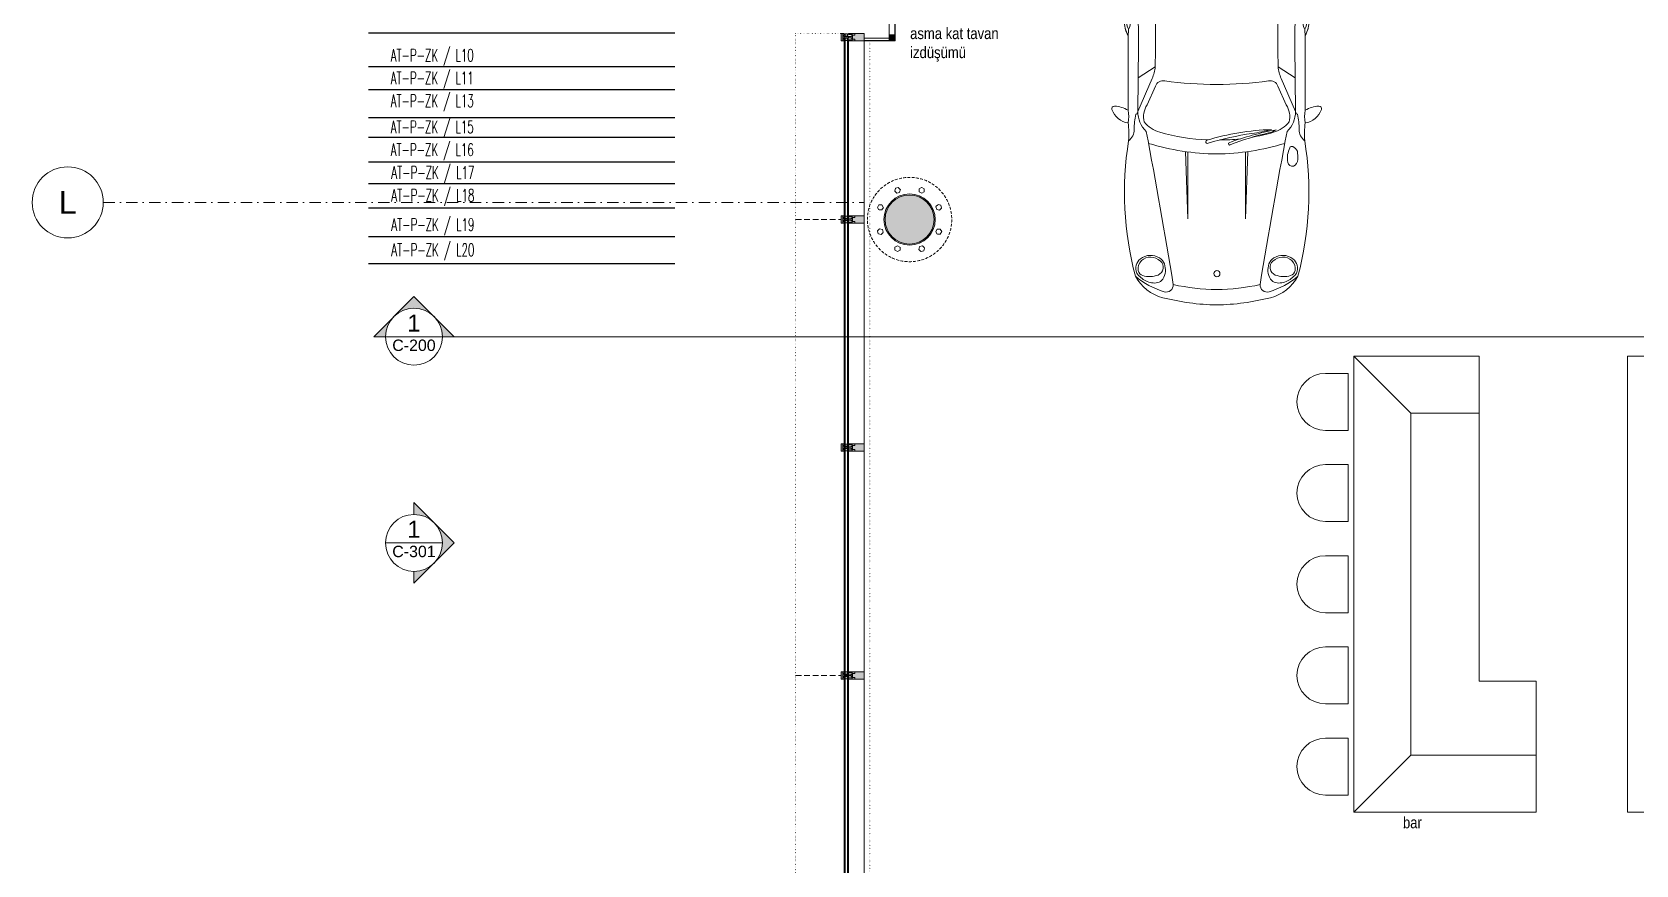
# Model space of a CAD drawing. Extents: x -9058 to 11890, y 0 to 7444.
# Drawn here: x 1035 to 2443, y 1580 to 2310 of the extents above; entities that cross this region are included whole.
import ezdxf
from ezdxf.enums import TextEntityAlignment as Align

# ---------------------------------------------------------------- set-up
doc = ezdxf.new("R2010")
doc.units = 0
doc.header["$LTSCALE"] = 10
doc.header["$MEASUREMENT"] = 0
doc.header["$PDMODE"] = 1
for name, pattern in [('DASHDOT', [1, 0.5, -0.25, 0, -0.25]), ('DOT2', [0.125, 0, -0.125]), ('HIDDEN', [0.375, 0.25, -0.125])]:
    doc.linetypes.add(name, pattern=pattern)
doc.layers.get('0').update_dxf_attribs({"color": 9, "lineweight": 9})
for name, color, linetype, lineweight in [('01', 9, 'Continuous', 9), ('03S', 255, 'Continuous', 9), ('04', 9, 'Continuous', 9), ('05', 9, 'Continuous', 9), ('05V', 9, 'Continuous', 9), ('06C', 9, 'Continuous', 9), ('10', 9, 'Continuous', 9), ('14', 9, 'Continuous', 9), ('15', 9, 'Continuous', 9), ('20', 9, 'DOT2', 9), ('21', 9, 'Continuous', 9), ('24', 9, 'DASHDOT', 9), ('E-YAZI', 7, 'Continuous', 30)]:
    doc.layers.add(name, color=color, linetype=linetype, lineweight=lineweight)
doc.styles.add('$1$Arial', font='arial.ttf', dxfattribs={"height": 2.5})
doc.styles.add('Arial', font='arial.ttf', dxfattribs={"height": 2.5})
doc.styles.add('E-YAZI', font='txttw.shx')
doc.styles.add('MuuM_TEXT-STANDART', font='ARIALN.TTF')

# ---------------------------------------------------------------- blocks, each defined once
blk = doc.blocks.new('p-prs-kolon-02')
h = blk.add_hatch(color=255)
h.dxf.hatch_style = 1
edge = h.paths.add_edge_path()
edge.add_arc((0, 0), 22.5, 0, 360)
for radius in [22.5, 21.5]:
    blk.add_circle((0, 0), radius)
at = {"layer": '20', "linetype": 'HIDDEN'}
for points in [[(10.6, 28.2), (12.9, 26.9), (12.9, 24.3), (10.6, 23), (8.4, 24.3), (8.4, 26.9), (10.6, 28.2)], [(-12.5, 27.5), (-9.9, 28.1), (-8.1, 26.3), (-8.8, 23.8), (-11.3, 23.1), (-13.1, 25), (-12.5, 27.5)], [(-28.2, 10.6), (-26.9, 12.9), (-24.3, 12.9), (-23, 10.6), (-24.3, 8.4), (-26.9, 8.4), (-28.2, 10.6)], [(27.5, 12.5), (28.1, 9.9), (26.3, 8.1), (23.8, 8.8), (23.1, 11.3), (25, 13.1), (27.5, 12.5)], [(-27.5, -12.5), (-28.1, -9.9), (-26.3, -8.1), (-23.8, -8.8), (-23.1, -11.3), (-25, -13.1), (-27.5, -12.5)], [(28.2, -10.6), (26.9, -12.9), (24.3, -12.9), (23, -10.6), (24.3, -8.4), (26.9, -8.4), (28.2, -10.6)], [(-10.6, -28.2), (-12.9, -26.9), (-12.9, -24.3), (-10.6, -23), (-8.4, -24.3), (-8.4, -26.9), (-10.6, -28.2)], [(12.5, -27.5), (9.9, -28.1), (8.1, -26.3), (8.8, -23.8), (11.3, -23.1), (13.1, -25), (12.5, -27.5)]]:
    blk.add_lwpolyline(points, dxfattribs=at)
blk.add_circle((0, 0), 37, dxfattribs=at)
blk = doc.blocks.new('p-dog-profil_kapali')
at = {"layer": '03S'}
h = blk.add_hatch(color=256, dxfattribs=at)
h.dxf.hatch_style = 1
h.paths.add_polyline_path([(-3.2, 0), (3.2, 0), (3.2, -13.5), (2.2, -13.5), (2.2, -10.5), (1.5, -10.5), (0.5, -11.5), (0.5, -13.5), (1, -13.5), (1, -14.5), (3, -14.5), (3, -16.5), (1, -16.5), (1, -18.5), (1.8, -18.5), (1.8, -17.5), (3.2, -17.5), (3.2, -20), (-3.2, -20), (-3.2, -17.5), (-1.8, -17.5), (-1.8, -18.5), (-1, -18.5), (-1, -16.5), (-3, -16.5), (-3, -14.5), (-1, -14.5), (-1, -13.5), (-0.5, -13.5), (-0.5, -11.5), (-1.5, -10.5), (-2.3, -10.5), (-2.3, -13.5), (-3.2, -13.5)])
for p in [(3, -15.2), (3, -15.8)]:
    blk.add_point(p)
at = {"layer": '10'}
for points in [[(3.2, -10.5), (-3.2, -10.5), (-3.2, 0), (3.2, 0)], [(-1, -13.5), (1, -13.5), (1, -18.5), (-1, -18.5)], [(3.2, -20), (-3.2, -20), (-3.2, -18.5), (3.2, -18.5)]]:
    blk.add_lwpolyline(points, close=True, dxfattribs=at)
for points in [[(-3.3, -10.5), (-2.3, -10.5), (-2.3, -13.5), (-3.2, -13.5)], [(-3.2, -8), (-3.2, -8), (-1.8, -8), (-1.8, -10.5)], [(-3.2, -10.5), (-3.2, -10.5), (3.2, -10.5)], [(-3.2, -13.5), (-3.2, -10.5)], [(1.8, -10), (-1.8, -10)], [(-0.5, -17.5), (-0.5, -17.5), (-0.5, -11.5), (-1.5, -10.5), (-1.5, -10.5)], [(1.5, -10.5), (1.5, -10.5), (0.5, -11.5), (0.5, -17.5)], [(3.2, -8), (3.2, -8), (1.8, -8), (1.8, -10.5)], [(3.2, -10.5), (2.2, -10.5), (2.2, -13.5), (3.2, -13.5), (3.2, -10.5)], [(-3.2, -18.5), (-3.2, -17.5), (-1.8, -17.5), (-1.8, -18.5)], [(-1, -14.5), (-1, -14.5), (-3, -14.5), (-3, -16.5), (-1, -16.5)], [(1, -18.5), (1, -17.5), (-1, -17.5), (-1, -18.5)], [(1, -14.5), (1, -14.5), (3, -14.5), (3, -16.5), (1, -16.5)], [(1.8, -18.5), (1.8, -17.5), (3.2, -17.5), (3.2, -18.5)]]:
    blk.add_lwpolyline(points, dxfattribs=at)
blk = doc.blocks.new('p-cph_cam_dyn1806')
at = {"layer": '06C'}
blk.add_lwpolyline([(-119.75, 0), (1777, 0)], dxfattribs=at)
at = {"layer": '15'}
for points in [[(-122, -14), (1791.5, -14)], [(-119.75, -13.5), (1791.5, -13.5)], [(-122, -17), (1794, -17)], [(-120, -14.5), (1791.5, -14.5)], [(-120, -16.5), (1793.5, -16.5)], [(-119.75, -17.5), (1794.5, -17.5)]]:
    blk.add_lwpolyline(points, dxfattribs=at)
at = {"layer": '20', "linetype": 'HIDDEN', "ltscale": 2}
for points in [[(37, -60), (37, -20)], [(437, -60), (437, -20)]]:
    blk.add_lwpolyline(points, dxfattribs=at)
for p in [(-123, 0), (37, 0), (237, 0), (437, 0)]:
    blk.add_blockref('p-dog-profil_kapali', p)
blk = doc.blocks.new('0_exteriorelevation2')
h = blk.add_hatch(color=256)
edge = h.paths.add_edge_path()
edge.add_arc((0, 0), 5, 45, 90)
edge.add_line((0, 5), (0, 7.07))
edge.add_line((0, 7.07), (3.54, 3.54))
edge = h.paths.add_edge_path()
edge.add_line((0, -5), (0, -7.07))
edge.add_line((0, -7.07), (3.54, -3.54))
edge.add_arc((0, 0), 5, 270, 315, ccw=False)
h.paths.add_polyline_path([(3.79, 3.28), (7.07, 0), (3.54, -3.54), (3.77, -3.29), (3.92, -3.11), (4.03, -2.96), (4.19, -2.73), (4.41, -2.36), (4.51, -2.15), (4.59, -1.99), (4.66, -1.81), (4.75, -1.55), (4.83, -1.3), (4.89, -1.03), (4.93, -0.84), (4.97, -0.5), (5, -0.18), (5, 0.07), (4.99, 0.36), (4.96, 0.6), (4.91, 0.94), (4.86, 1.16), (4.82, 1.32), (4.77, 1.51), (4.69, 1.75), (4.58, 2), (4.47, 2.25), (4.36, 2.45), (4.26, 2.62), (4.13, 2.82), (3.97, 3.03), (3.84, 3.2), (3.69, 3.37), (3.55, 3.52)])
for points in [[(0, -7.07), (7.07, 0), (0, 7.07), (0, 5)], [(0, -7.07), (7.07, 0), (0, 7.07), (0, 5)], [(-5, 0), (5, 0)], [(0, -5), (0, -7.07)], [(0, -5), (0, -7.07)]]:
    blk.add_lwpolyline(points)
blk.add_circle((0, 0), 5)
at = {"style": 'Arial'}
blk.add_attdef('KESITADI', text='', height=3, dxfattribs=at).set_placement((0, 0), align=Align.BOTTOM_CENTER)
blk.add_attdef('PAFTAADI', text='', height=2, dxfattribs=at).set_placement((0, -0.5), align=Align.TOP_CENTER)
blk = doc.blocks.new('prf-10x10')
h = blk.add_hatch(color=255)
h.dxf.hatch_style = 1
h.paths.add_polyline_path([(-5, -5), (5, -5), (5, 5), (-5, 5)])
at = {"layer": '10'}
blk.add_lwpolyline([(-5, -5), (5, -5), (5, 5), (-5, 5)], close=True, dxfattribs=at)
blk = doc.blocks.new('0_buildingsection')
h = blk.add_hatch(color=256)
h.paths.add_polyline_path([(7.07, 0), (0, 7.07), (-7.07, 0)])
h.paths.add_polyline_path([(5, 0, 1), (-5, 0)], flags=16)
for points in [[(7.07, 0), (0, 7.07), (-7.07, 0), (25, 0)], [(7.07, 0), (0, 7.07), (-7.07, 0), (7.07, 0)]]:
    blk.add_lwpolyline(points)
blk.add_circle((0, 0), 5)
at = {"style": 'Arial'}
blk.add_attdef('KESITADI', text='', height=3, dxfattribs=at).set_placement((0, 0), align=Align.BOTTOM_CENTER)
blk.add_attdef('PAFTAADI', text='', height=2, dxfattribs=at).set_placement((0, -0.5), align=Align.TOP_CENTER)
blk = doc.blocks.new('prs-plan')
for points in [[(325, 0, 0.073985), (239, 554, 0.153936), (16, 714, 0.035069), (-466, 860), (-1037, 850, 0.080758), (-1089, 837, -0.111291), (-1375, 782, 0.222022), (-1420, 809, 0.155977), (-1555, 777), (-2211, 777, 0.115278), (-2175, 896, 0.541385), (-2206, 919, 0.273922), (-2323, 777, -0.044974), (-2479, 773, 0.105774), (-3667, 713, 0.212201), (-3856, 472, 0.055723), (-3920, 0, 0.055723), (-3856, -472, 0.212201), (-3667, -713, 0.105774), (-2479, -773, -0.044974), (-2323, -777, 0.273922), (-2206, -919, 0.541385), (-2175, -896, 0.115278), (-2211, -777), (-1555, -777, 0.155977), (-1420, -809, 0.222022), (-1375, -782, -0.111291), (-1089, -837, 0.080758), (-1037, -850), (-466, -860, 0.035069), (16, -714, 0.153936), (239, -554, 0.073985)], [(16, -714, -0.035069), (-466, -860), (-1037, -850, -0.080758), (-1089, -837, 0.111291), (-1375, -782, -0.231444), (-1423, -809, -0.153464), (-1555, -777), (-2211, -777, -0.115278), (-2175, -896, -0.541385), (-2206, -919, -0.273922), (-2323, -777, 0.044974), (-2479, -773, -0.105774), (-3667, -713, -0.212201), (-3856, -472, -0.055723), (-3920, 0, -0.055723), (-3856, 472, -0.212201), (-3667, 713, -0.105774), (-2479, 773, 0.044974), (-2323, 777, -0.273922), (-2206, 919, -0.541385), (-2175, 896, -0.115278), (-2211, 777), (-1555, 777, -0.153464), (-1423, 809, -0.231444), (-1375, 782, 0.111291), (-1089, 837, -0.080758), (-1037, 850), (-466, 860, -0.035069), (16, 714, -0.153936), (239, 554, -0.073985), (325, 0, -0.073985), (239, -554, -0.153936)], [(-3507, 501, 0.318262), (-3515, 669, 0.336631), (-3640, 702, 0.107863), (-3709, 621, 0.176217), (-3724, 519, 0.204198), (-3692, 473, 0.234058), (-3559, 459, 0.162353)], [(-3534, 494, 0.163341), (-3500, 577, 0.213722), (-3531, 661, 0.243766), (-3617, 689, 0.291481), (-3662, 649, 0.158425), (-3657, 514, 0.556548)], [(-1039, 0), (-1039, -452, 0.388823), (-996, -505), (-571, -500, 0.078172), (-465, -479, 0.196108), (-427, -443, 0.096829), (-399, -274), (-399, 0), (-399, 274, 0.096829), (-427, 443, 0.196108), (-465, 479, 0.078172), (-571, 500), (-996, 505, 0.388823), (-1039, 452)], [(-310, 0), (-310, -411, 0.407574), (-250, -463), (-171, -461, 0.03281), (-76, -447, 0.311096), (0, -366), (0, 0), (0, 366, 0.311096), (-76, 447, 0.03281), (-171, 461), (-250, 463, 0.407574), (-310, 411)], [(-2381, -481, 0.066931), (-2474, 85, 1.115799), (-2500, 74, -0.036962), (-2415, -309, 0.02456)], [(-2496, -110, -0.043566), (-2383, -521, -0.084927), (-2410, -455, 0.037508), (-2512, -123, -1.353737)], [(-3507, -501, -0.318262), (-3515, -669, -0.336631), (-3640, -702, -0.107863), (-3709, -621, -0.176217), (-3724, -519, -0.204198), (-3692, -473, -0.234058), (-3559, -459, -0.162353)], [(-3534, -494, -0.163341), (-3500, -577, -0.213722), (-3531, -661, -0.243766), (-3617, -689, -0.291481), (-3662, -649, -0.158425), (-3657, -514, -0.556548)], [(-2530, -669, 0.383263), (-2540, -641, 0.054412), (-2600, -623, 0.109062), (-2669, -625, 0.400423), (-2701, -674, 0.320332), (-2644, -712, 0.05979), (-2571, -708, 0.197788)]]:
    blk.add_lwpolyline(points, format="xyb", close=True)
for points in [[(-3667, 713, 0.101535), (-3804, 461, 0.52292), (-3741, 381, 0.007101), (-2397, 618, -0.204495), (-2222, 692), (-1644, 685), (-1295, 688, -0.038718), (-833, 633, -0.010841), (-718, 608, -0.648), (-711, 571, -0.015753), (-1092, 548, -0.014486), (-1829, 539, -0.071916), (-1933, 566), (-2222, 692)], [(-2479, 773, 0.242846), (-2380, 724, -0.066443), (-2247, 708, 0.284222), (-2222, 692, 0.284222)], [(-1295, 688, 0.192613), (-1311, 783, 0.192613)], [(-84, -751, -0.178742), (-28, -682, 0.128631), (105, -582, 0.089194), (178, -330, 0.036776), (200, 0, 0.036776), (178, 330, 0.089194), (105, 582, 0.128631), (-28, 682, -0.178742), (-84, 751)], [(16, 714, -0.211518), (208, 453, -0.047818), (256, 0, -0.047818), (208, -453, -0.211518), (16, -714, -0.211518)], [(-2502, -598, -0.070312), (-2595, 0, -0.070312), (-2502, 598)], [(-2449, -305, 0.031083), (-2404, -500, 0.14503), (-2314, -637, 0.190771), (-2163, -611), (-2000, -537, 0.400838), (-1954, -456, -0.031829), (-1985, 0, -0.031829), (-1954, 456, 0.400838), (-2000, 537), (-2163, 611, 0.190771), (-2314, 637, 0.14503), (-2404, 500, 0.06672), (-2471, 77)], [(-1214, -544), (-880, -536), (-607, -518), (-378, -504, 0.016855), (-365, 0, 0.016855), (-378, 504), (-607, 518), (-880, 536), (-1214, 544)], [(-943, -504, -0.278411), (-984, -432), (-984, 0), (-984, 432, -0.278411), (-943, 504)], [(-3741, -381, -0.051873), (-3784, 0, -0.051873), (-3741, 381)], [(-2472, -27, 0.027717), (-2463, -205, 0.14503)], [(-3667, -713, -0.101535), (-3804, -461, -0.52292), (-3741, -381, -0.007101), (-2397, -618, 0.204495), (-2222, -692), (-1644, -685), (-1295, -688, 0.038718), (-833, -633, 0.010841), (-718, -608, 0.648), (-711, -571, 0.015753), (-1092, -548, 0.014486), (-1829, -539, 0.071916), (-1933, -566), (-2222, -692)], [(-2479, -773, -0.242846), (-2380, -724, 0.066443), (-2247, -708, -0.284222), (-2222, -692, -0.284222)], [(-1295, -688, -0.192613), (-1311, -783, -0.192613)]]:
    blk.add_lwpolyline(points, format="xyb")
for points in [[(-1829, 539), (-1926, 688)], [(-1210, 548), (-1305, 688)], [(208, 453), (-77, 479), (-378, 504)], [(-2577, 253), (-3163, 253), (-2574, 273)], [(-2577, -253), (-3163, -253), (-2574, -273)], [(-1829, -539), (-1926, -688)], [(-1210, -548), (-1305, -688)], [(208, -453), (-77, -479), (-378, -504)]]:
    blk.add_lwpolyline(points)
blk.add_circle((-3645, -2), 26.6)
for centre, radius, start, end in [((-2267, 1072), 300, 259.298, 280.702), ((-1480, 1337), 564, 262.3343, 268.0614), ((-1459, 726), 61.9, 53.34, 130.5245), ((-1462, 820), 60, 231.9068, 311.9577), ((-1480, 1337), 564, 275.8996, 280.6987), ((-2267, -1072), 300, 79.298, 100.702), ((-1480, -1337), 564, 91.9386, 97.6657), ((-1462, -820), 60, 48.0423, 128.0932), ((-1459, -726), 61.9, 229.4755, 306.66), ((-1480, -1337), 564, 79.3013, 84.1004)]:
    blk.add_arc(centre, radius, start, end)
blk = doc.blocks.new('*U339')
blk.add_lwpolyline([(35, 30), (-365, 30), (-365, -30), (35, -30), (35, 30)])
blk = doc.blocks.new('p-sandalye-01')
blk.add_lwpolyline([(-5, -25), (-5, -25), (-25, -25, -1), (-25, 25), (-5, 25), (-5, 25)], format="xyb", close=True)
blk.add_point((0, 0.1))
blk = doc.blocks.new('p-bar_porsche')
at = {"layer": '05', "ltscale": 0.5}
for points in [[(0, 80), (50, 80), (50, 190), (350, 190), (350, 130), (400, 130), (400, 240), (0, 240), (0, 80)], [(50, 80), (115, 80), (115, 130), (400, 130), (400, 190)]]:
    blk.add_lwpolyline(points, dxfattribs=at)
at = {"layer": '05V', "ltscale": 0.5}
for points in [[(50, 190), (0, 240)], [(350, 190), (400, 240)]]:
    blk.add_lwpolyline(points, dxfattribs=at)
at = {"layer": '05', "extrusion": (0, 0, -1), "zscale": -1, "rotation": 270}
for p in [(-40, 240), (-120, 240), (-200, 240), (-280, 240), (-360, 240)]:
    blk.add_blockref('p-sandalye-01', p, dxfattribs=at)
at = {"layer": '05', "rotation": 180}
blk.add_blockref('*U339', (35, -30), dxfattribs=at)
blk = doc.blocks.new('$0$0_aks')
at = {"linetype": 'Continuous'}
blk.add_circle((0, 0), 3.12, dxfattribs=at)
at = {"style": '$1$Arial'}
blk.add_attdef('AKS', text='', height=2.5, dxfattribs=at).set_placement((0, 0), align=Align.MIDDLE_CENTER)
blk = doc.blocks.new('AKS')
at = {"layer": '24', "ltscale": 2}
blk.add_lwpolyline([(1077.4, 2145.9), (1745.1, 2145.9)], dxfattribs=at)
at = {"layer": '24'}
ref = blk.add_blockref('$0$0_aks', (1046.2, 2145.9), dxfattribs=dict(at, xscale=10, yscale=10, zscale=10))
ref.add_attrib('AKS', 'L', dxfattribs={"layer": '0', "height": 20, "style": '$1$Arial'}).set_placement((1046.2, 2145.9), align=Align.MIDDLE_CENTER)

msp = doc.modelspace()

# ---------------------------------------------------------------- linework, layer by layer
at = {"layer": '10'}
for points in [[(1765.06, 2302.82), (1792.06, 2302.82), (1792.06, 2660.95)], [(1765.06, 2302.62), (1792.26, 2302.62), (1792.26, 2660.95)]]:
    msp.add_lwpolyline(points, dxfattribs=at)
at = {"layer": '10', "const_width": 0.2}
msp.add_lwpolyline([(1748.08, 2307.17), (1748.08, 2309.53), (1745.06, 2309.53), (1743.06, 2309.53), (1743.06, 2319.53), (1749.76, 2319.53), (1749.76, 2324.02)], dxfattribs=at)
at = {"layer": '14'}
msp.add_lwpolyline([(1787.06, 2715.87), (1787.06, 2689.95), (1966.04, 2689.95), (1966.04, 2670.95), (1787.06, 2670.95), (1787.06, 2305.13), (1765.06, 2305.13)], dxfattribs=at)
at = {"layer": '20'}
for points in [[(2685.06, 615.13), (2685.06, 345.87), (1705.06, 345.87), (1705.06, 2309.12), (1745.06, 2309.12)], [(1770.06, 2302.62), (1770.06, 410.87), (2620.06, 410.87), (2620.06, 613.93), (2655.06, 613.93)]]:
    msp.add_lwpolyline(points, dxfattribs=at)
at = {"layer": '21'}
msp.add_lwpolyline([(1334.7, 2043.03), (4353.45, 2043.03)], dxfattribs=at)
at = {"layer": 'E-YAZI'}
for p, q in [((1330.07, 2309.52), (1599.05, 2309.52)), ((1330.07, 2280.1), (1599.05, 2280.1)), ((1330.07, 2260.09), (1599.05, 2260.09)), ((1330.07, 2235.34), (1599.05, 2235.34)), ((1330.07, 2218.01), (1599.05, 2218.01)), ((1330.07, 2196.58), (1599.05, 2196.58)), ((1330.07, 2177.48), (1599.05, 2177.48)), ((1330.07, 2156.18), (1599.05, 2156.18)), ((1330.07, 2131.02), (1599.05, 2131.02)), ((1330.07, 2107.39), (1599.05, 2107.39))]:
    msp.add_line(p, q, dxfattribs=at)

# ---------------------------------------------------------------- block references
msp.add_blockref('AKS', (20, 15))
at = {"rotation": 270}
msp.add_blockref('p-cph_cam_dyn1806', (1765.06, 2182.87), dxfattribs=at)
at = {"layer": '01'}
msp.add_blockref('p-prs-kolon-02', (1805.06, 2145.87), dxfattribs=at)
at = {"layer": '04', "xscale": 0.1, "yscale": 0.1, "zscale": 0.1, "rotation": 90}
msp.add_blockref('prs-plan', (2074.56, 2462.87), dxfattribs=at)
at = {"layer": '05', "rotation": 90}
msp.add_blockref('p-bar_porsche', (2435.06, 1625.87), dxfattribs=at)
at = {"layer": '10', "extrusion": (0, 0, -1), "xscale": 0.5, "yscale": 0.5, "zscale": -1, "rotation": 270}
msp.add_blockref('prf-10x10', (-1789.56, 2305.32), dxfattribs=at)
at = {"layer": '21', "xscale": 5, "yscale": 5, "zscale": 5}
for name, p, values in [('0_buildingsection', (1370.06, 2043.03), {'KESITADI': '1', 'PAFTAADI': 'C-200'}), ('0_exteriorelevation2', (1370.06, 1862.12), {'KESITADI': '1', 'PAFTAADI': 'C-301'})]:
    msp.add_blockref(name, p, dxfattribs=at).add_auto_attribs(values)

# ---------------------------------------------------------------- texts
at = {"layer": '21', "char_height": 10, "attachment_point": 1, "style": 'MuuM_TEXT-STANDART'}
for s, insert, width in [('\\pt13.333;asma kat tavan izdüşümü', (1805.53, 2314.17), 78.1438), ('\\pt13.333;bar', (2238.06, 1621.77), 202.1826)]:
    msp.add_mtext(s, dxfattribs=dict(at, insert=insert, width=width))
at = {"layer": 'E-YAZI', "color": 3, "linetype": 'Continuous', "style": 'E-YAZI', "width": 0.6}
for s, p in [('AT-P-ZK / L10', (1386.08, 2289.99)), ('AT-P-ZK / L11', (1386.08, 2269.99)), ('AT-P-ZK / L13', (1386.08, 2249.99)), ('AT-P-ZK / L15', (1386.08, 2227.07)), ('AT-P-ZK / L16', (1386.08, 2207.07)), ('AT-P-ZK / L17', (1386.63, 2187.07)), ('AT-P-ZK / L18', (1386.63, 2167.07)), ('AT-P-ZK / L19', (1386.63, 2141.39)), ('AT-P-ZK / L20', (1386.63, 2119.22))]:
    msp.add_text(s, height=10.9375, dxfattribs=at).set_placement(p, align=Align.MIDDLE_CENTER)

doc.saveas('drawing.dxf')
